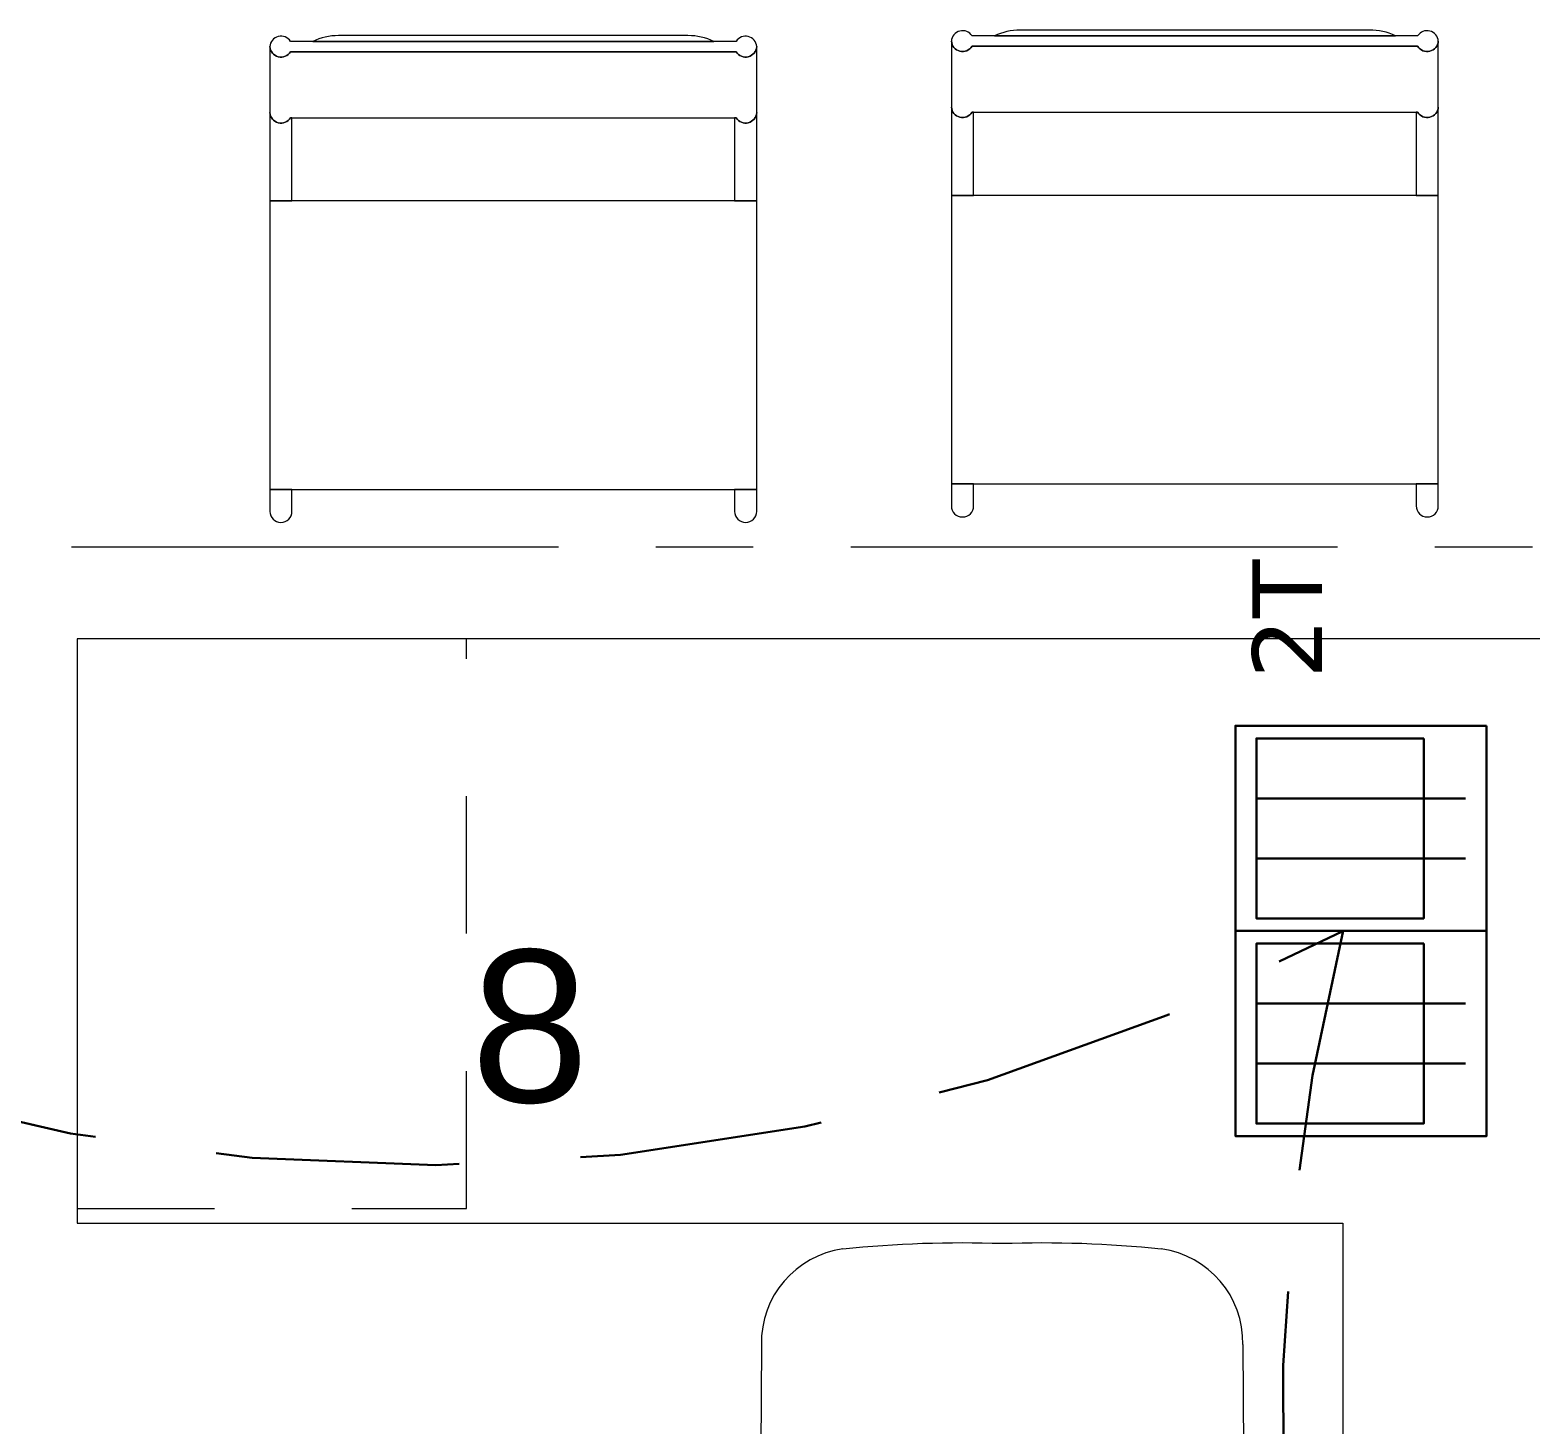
# Model space of a CAD drawing. Header units: inches. Extents: x -19 to 5698, y -728 to 92.
# Drawn here: x 102.196 to 103.737, y 9.1 to 10.532 of the extents above; entities that cross this region are included whole.
import ezdxf

# ---------------------------------------------------------------- set-up
doc = ezdxf.new("R2010")
doc.units = ezdxf.units.IN
doc.header["$MEASUREMENT"] = 0
for name, pattern in [('HIDDEN', [0.375, 0.25, -0.125]), ('Punto & Raya', [0.65, 0.5, -0.075, 0, -0.075]), ('Rayas', [0.282222, 0.141111, -0.141111])]:
    doc.linetypes.add(name, pattern=pattern)
doc.layers.get('0').update_dxf_attribs({"color": 61})
doc.layers.add('00 conduct tomacorr', color=120, linetype='HIDDEN', lineweight=30)
doc.layers.add('00 IE LUZ EMERGENCIA', color=253, linetype='Continuous', lineweight=0)
doc.layers.add('02 _ ARQ _ ALB _ Mobiliario', color=7, linetype='Continuous')
doc.layers.add('Marcador - Secciones', color=7, linetype='Continuous')
doc.styles.add('Annotative', font='arial.ttf')

# ---------------------------------------------------------------- blocks, each defined once
blk = doc.blocks.new('CAJA POP UP 6 MODULOS')
at = {"layer": '00 conduct tomacorr', "linetype": 'Continuous'}
for p, q in [((-0.095, -0.165), (-0.095, -0.0151)), ((-0.052, -0.165), (-0.052, -0.0151)), ((0.052, -0.165), (0.052, -0.0151)), ((0.095, -0.165), (0.095, -0.0151)), ((0, -0.165), (0, -0.18))]:
    blk.add_line(p, q, dxfattribs=at)
for points in [[(-0.147, 0), (0.147, 0), (0.147, -0.18), (-0.147, -0.18)], [(0, 0), (0.147, 0), (0.147, -0.18), (0, -0.18)]]:
    blk.add_lwpolyline(points, close=True, dxfattribs=at)
for points in [[(-0.138, -0.045), (-0.009, -0.045), (-0.009, -0.165), (-0.138, -0.165), (-0.138, -0.045)], [(0.009, -0.045), (0.138, -0.045), (0.138, -0.165), (0.009, -0.165), (0.009, -0.045)]]:
    blk.add_lwpolyline(points, dxfattribs=at)
at = {"color": 1, "insert": (-0.1807, -0.168), "char_height": 0.05, "attachment_point": 1, "rotation": 180}
blk.add_mtext_dynamic_manual_height_columns('{\\fVerdana|b0|i0|c0|p34;2T}', width=0.000481, gutter_width=0.1561, heights=[0], dxfattribs=at)

msp = doc.modelspace()

# ---------------------------------------------------------------- linework, layer by layer
at = {"layer": '00 conduct tomacorr'}
for centre, radius, start, end in [((102.5948, 11.3628), 1.9957, 210.164, 298.3972), ((105.6062, 9.0965), 2.1246, 166.0873, 294.2501)]:
    msp.add_arc(centre, radius, start, end, dxfattribs=at)
at = {"layer": '02 _ ARQ _ ALB _ Mobiliario', "color": 175, "linetype": 'Rayas', "lineweight": 13}
for p, q in [((102.6439, 9.3223), (102.6439, 9.9073)), ((102.2439, 9.3223), (102.6439, 9.3223))]:
    msp.add_line(p, q, dxfattribs=at)
at = {"layer": '02 _ ARQ _ ALB _ Mobiliario', "color": 175, "linetype": 'Continuous', "lineweight": 13}
for p, q in [((102.9468, 9.1825), (102.9462, 9.0753)), ((103.4411, 9.1825), (103.4416, 9.0753))]:
    msp.add_line(p, q, dxfattribs=at)
at = {"layer": '02 _ ARQ _ ALB _ Mobiliario', "color": 175, "linetype": 'Continuous', "lineweight": 13, "flags": 128}
for points in [[(103.163, 10.5264, 0.726065), (103.1418, 10.521, 0.726065), (103.163, 10.5157), (103.6206, 10.5157, 0.726065), (103.6418, 10.521, 0.726065), (103.6206, 10.5264)], [(103.1859, 10.5264), (103.5978, 10.5264, 0.111387), (103.5712, 10.5324), (103.2124, 10.5324, 0.111387)], [(102.4631, 10.5207, 0.726065), (102.4419, 10.5154, 0.726065), (102.4631, 10.51), (102.9207, 10.51, 0.726065), (102.9419, 10.5154, 0.726065), (102.9207, 10.5207)], [(102.4631, 10.51, -0.726065), (102.4419, 10.5154), (102.4419, 10.4476, 0.726065), (102.4631, 10.4422), (102.9207, 10.4422, 0.726065), (102.9419, 10.4476), (102.9419, 10.5154, -0.726065), (102.9207, 10.51)], [(102.4859, 10.5207), (102.8979, 10.5207, 0.111387), (102.8713, 10.5267), (102.5125, 10.5267, 0.111387)], [(103.163, 10.5157, -0.726065), (103.1418, 10.521), (103.1418, 10.4532, 0.726065), (103.163, 10.4479), (103.6206, 10.4479, 0.726065), (103.6418, 10.4532), (103.6418, 10.521, -0.726065), (103.6206, 10.5157)], [(103.1418, 10.4532), (103.1418, 10.3626), (103.1646, 10.3626), (103.1646, 10.4479), (103.163, 10.4479, -0.726065)], [(103.6418, 10.4532, -0.726065), (103.6206, 10.4479), (103.6191, 10.4479), (103.6191, 10.3626), (103.6418, 10.3626)], [(102.4419, 10.4476), (102.4419, 10.3569), (102.4646, 10.3569), (102.4646, 10.4422), (102.4631, 10.4422, -0.726065)], [(102.9419, 10.4476, -0.726065), (102.9207, 10.4422), (102.9192, 10.4422), (102.9192, 10.3569), (102.9419, 10.3569)], [(103.1646, 10.0664), (103.1418, 10.0664), (103.1418, 10.0438, 1), (103.1646, 10.0438)], [(103.6418, 10.0664), (103.6191, 10.0664), (103.6191, 10.0438, 1), (103.6418, 10.0438)], [(102.4646, 10.0607), (102.4419, 10.0607), (102.4419, 10.0381, 1), (102.4646, 10.0381)], [(102.9419, 10.0607), (102.9192, 10.0607), (102.9192, 10.0381, 1), (102.9419, 10.0381)]]:
    msp.add_lwpolyline(points, format="xyb", close=True, dxfattribs=at)
for points in [[(103.6418, 10.0664), (103.6418, 10.3626), (103.6191, 10.3626), (103.1646, 10.3626), (103.1418, 10.3626), (103.1418, 10.0664), (103.1646, 10.0664), (103.6191, 10.0664)], [(102.9419, 10.0607), (102.9419, 10.3569), (102.9192, 10.3569), (102.4646, 10.3569), (102.4419, 10.3569), (102.4419, 10.0607), (102.4646, 10.0607), (102.9192, 10.0607)], [(104.0439, 9.9073), (102.2439, 9.9073), (102.2439, 9.3073), (103.5439, 9.3073), (103.5439, 8.6073), (104.0439, 8.6073)]]:
    msp.add_lwpolyline(points, close=True, dxfattribs=at)
at = {"layer": '02 _ ARQ _ ALB _ Mobiliario', "color": 175, "linetype": 'Continuous', "lineweight": 13}
for centre, major_axis, start_param, end_param in [((103.0434, 9.1846), (0, 0.097), 0.134536, 1.592229), ((103.1532, 8.0707), (0, 1.2162), 6.249596, 6.384595), ((103.2346, 8.0707), (0, 1.2162), 6.181776, 6.316775), ((103.3444, 9.1846), (0, 0.097), 4.690957, 6.148649)]:
    msp.add_ellipse(centre, major_axis=major_axis, ratio=0.996858, start_param=start_param, end_param=end_param, dxfattribs=at)
at = {"layer": 'Marcador - Secciones', "color": 251, "linetype": 'Punto & Raya', "lineweight": 13, "true_color": 0x636466}
msp.add_line((97.4384, 10.0018), (138.8506, 10.0018), dxfattribs=at)

# ---------------------------------------------------------------- block references
at = {"layer": '00 conduct tomacorr', "xscale": 1.432830642179531, "yscale": 1.432830642179531, "zscale": 1.432830642179531, "rotation": 269.9999999999999}
msp.add_blockref('CAJA POP UP 6 MODULOS', (103.6914, 9.6073), dxfattribs=at)

# ---------------------------------------------------------------- texts
at = {"layer": '00 IE LUZ EMERGENCIA', "style": 'Annotative'}
msp.add_attdef('8', (102.6483, 9.4315), '', height=0.1562, dxfattribs=at)

doc.saveas('drawing.dxf')
